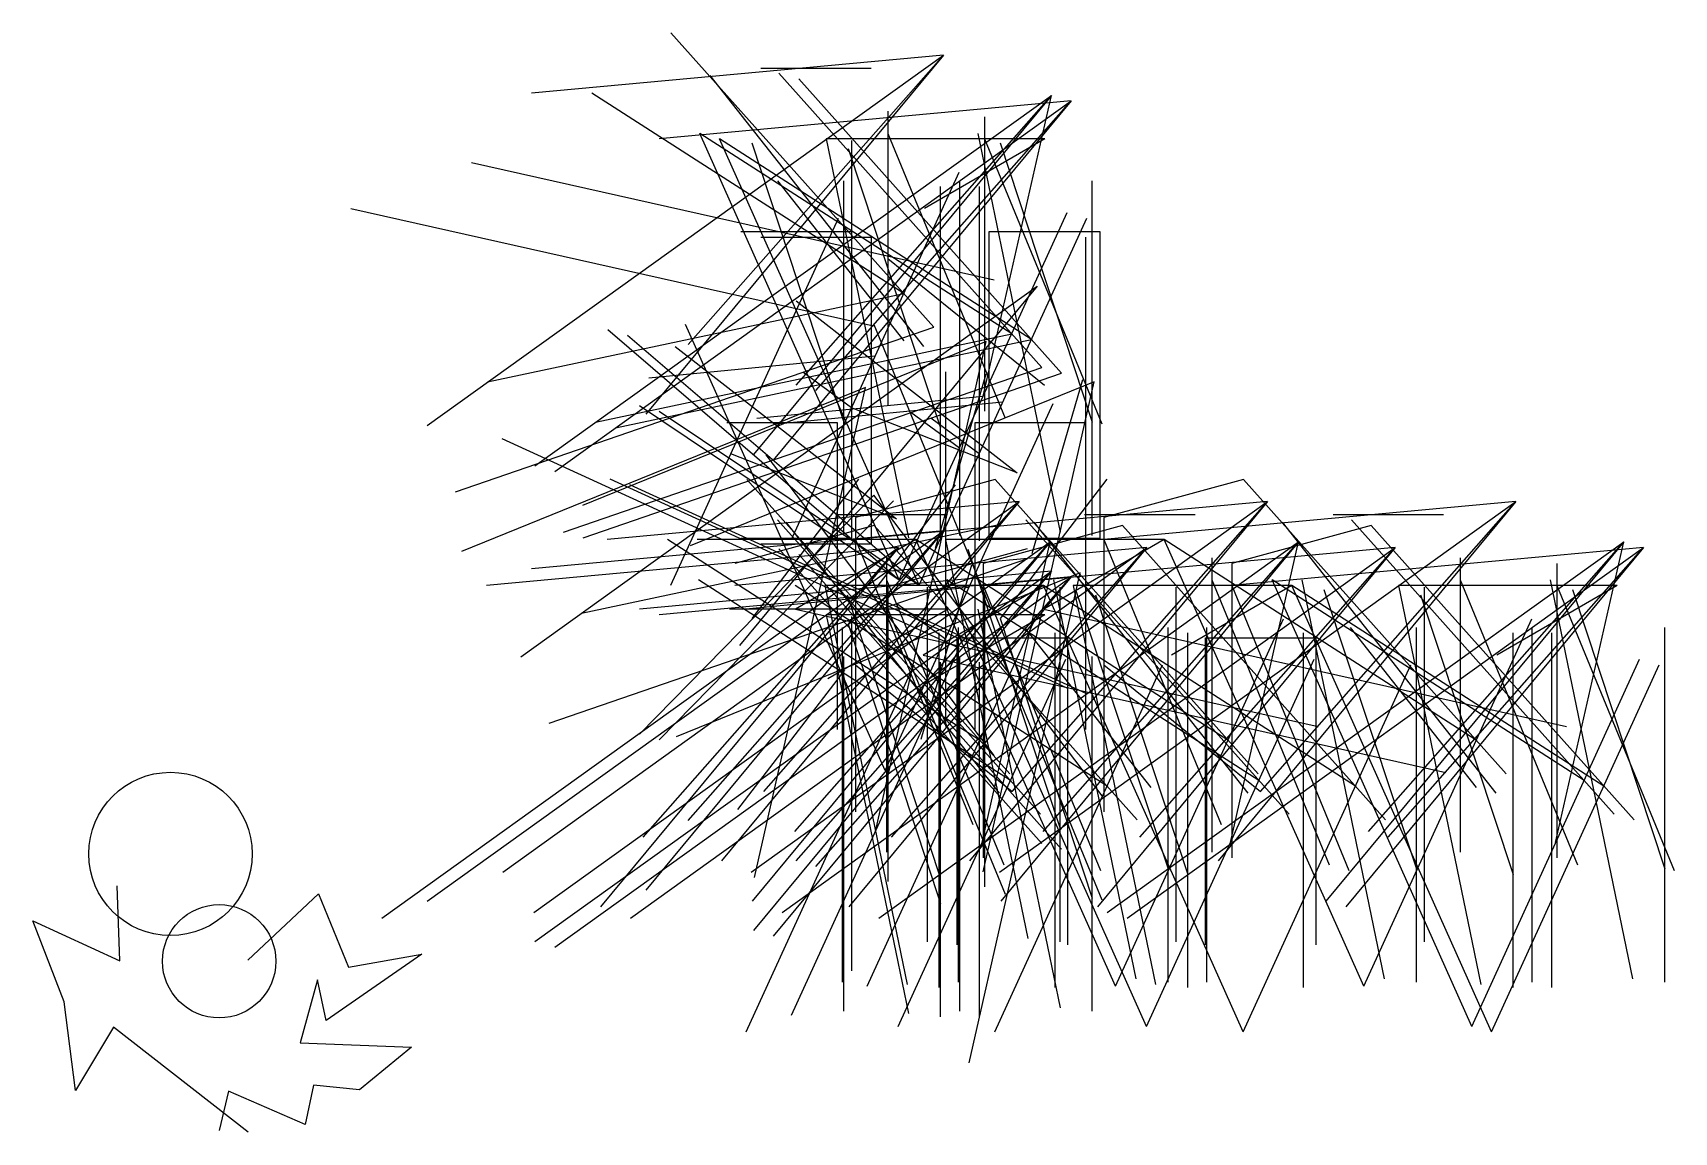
# Model space of a CAD drawing. Header units: millimetres. Extents: x 149 to 12371, y 187 to 8371.
import ezdxf

# ---------------------------------------------------------------- set-up
doc = ezdxf.new("R2010")
doc.units = ezdxf.units.MM

msp = doc.modelspace()

# ---------------------------------------------------------------- linework, layer by layer
for p, q in [((6859, 6179), (4901, 8371)), ((3085, 5448), (6930, 8206)), ((6930, 8206), (3863, 7923)), ((6930, 8206), (4713, 5531)), ((5029, 6050), (6930, 8206)), ((6391, 8107), (5569, 8107)), ((7663, 5879), (5705, 8071)), ((5191, 8053), (6782, 6035)), ((7810, 5837), (5852, 8029)), ((3888, 5148), (7734, 7906)), ((4035, 5106), (7881, 7864)), ((6635, 6430), (4312, 7923)), ((7881, 7864), (4814, 7582)), ((7734, 7906), (5516, 5231)), ((7881, 7864), (5663, 5189)), ((5833, 5749), (7734, 7906)), ((5980, 5708), (7881, 7864)), ((7226, 5667), (7734, 7906)), ((6516, 7788), (6516, 5596)), ((7236, 7747), (7236, 5554)), ((6601, 4300), (5115, 7623)), ((7438, 6130), (5115, 7623)), ((6748, 4258), (5262, 7582)), ((7585, 6089), (5262, 7582)), ((7684, 7582), (6056, 7582)), ((6056, 7582), (6670, 4611)), ((6516, 7623), (7389, 5502)), ((7684, 7582), (6788, 7063)), ((7186, 7623), (7799, 4653)), ((7236, 7582), (8109, 5460)), ((5502, 7553), (6189, 5472)), ((6221, 7511), (6909, 5430)), ((6246, 7570), (6246, 4930)), ((7351, 7553), (8038, 5472)), ((3415, 7405), (7308, 6533)), ((5798, 4600), (7048, 7334)), ((5695, 7270), (6635, 6077)), ((6189, 4630), (6189, 7270)), ((6909, 4588), (6909, 7228)), ((7049, 7270), (7049, 4630)), ((7196, 7228), (7196, 4588)), ((8038, 4630), (8038, 7270)), ((2516, 7063), (6409, 6191)), ((4899, 4258), (6149, 6992)), ((6601, 4300), (7852, 7034)), ((6748, 4258), (7998, 6992)), ((5422, 6893), (6244, 6893)), ((5569, 6851), (6391, 6851)), ((6244, 6893), (6244, 4606)), ((6391, 6851), (6391, 4564)), ((7271, 6893), (8093, 6893)), ((7271, 4606), (7271, 6893)), ((7991, 4564), (7991, 6851)), ((8093, 6893), (8093, 4606)), ((6516, 6692), (7682, 5749)), ((3783, 3726), (7628, 6484)), ((7628, 6484), (5411, 3809)), ((3536, 5772), (6635, 6430)), ((5832, 6377), (7478, 5095)), ((3297, 4953), (6859, 6179)), ((4340, 5472), (7438, 6130)), ((4431, 6162), (6601, 4300)), ((4578, 6120), (6748, 4258)), ((6496, 2878), (5010, 6201)), ((6411, 6201), (7283, 4080)), ((7249, 6073), (4241, 4852)), ((4487, 5430), (7585, 6089)), ((4933, 6035), (6579, 4753)), ((6423, 2424), (7249, 6073)), ((4100, 4653), (7663, 5879)), ((4736, 5802), (6423, 5967)), ((4247, 4611), (7810, 5837)), ((8053, 5773), (5044, 4552)), ((6246, 5580), (5884, 5844)), ((6870, 4535), (7247, 5832)), ((6944, 5848), (6944, 3208)), ((7226, 2124), (8053, 5773)), ((7590, 4494), (7967, 5790)), ((6350, 5731), (3342, 4510)), ((5524, 2082), (6350, 5731)), ((5540, 5502), (7226, 5667)), ((5687, 5460), (7373, 5625)), ((4667, 5596), (6601, 4300)), ((4814, 5554), (6748, 4258)), ((7478, 5095), (6246, 5580)), ((6496, 2878), (7746, 5612)), ((7049, 5280), (6688, 5544)), ((7196, 5238), (6835, 5502)), ((5316, 5471), (6139, 5471)), ((6139, 5471), (6139, 3184)), ((7165, 5471), (7988, 5471)), ((7165, 3184), (7165, 5471)), ((7988, 5471), (7988, 3184)), ((7048, 3791), (3645, 5348)), ((6579, 4753), (5347, 5238)), ((7308, 2990), (5609, 5229)), ((7852, 3491), (4448, 5048)), ((7423, 2854), (5465, 5046)), ((6297, 5048), (5502, 4010)), ((7314, 5046), (6276, 4763)), ((9272, 2854), (7314, 5046)), ((8146, 5048), (7351, 4010)), ((9163, 5046), (8125, 4763)), ((11121, 2854), (9163, 5046)), ((7998, 3450), (4595, 5006)), ((6412, 4929), (4667, 3150)), ((7017, 5006), (6221, 3968)), ((8111, 2690), (6412, 4929)), ((3648, 2123), (7494, 4881)), ((7494, 4881), (4427, 4598)), ((6559, 4887), (4814, 3108)), ((7494, 4881), (5276, 2206)), ((5497, 2123), (9343, 4881)), ((5593, 2724), (7494, 4881)), ((6954, 4782), (6132, 4782)), ((9343, 4881), (6276, 4598)), ((9343, 4881), (7125, 2206)), ((7347, 2123), (11192, 4881)), ((7442, 2724), (9343, 4881)), ((8804, 4782), (7981, 4782)), ((11192, 4881), (8125, 4598)), ((11192, 4881), (8975, 2206)), ((9291, 2724), (11192, 4881)), ((10653, 4782), (9831, 4782)), ((3085, 1906), (6930, 4664)), ((6930, 4664), (3863, 4381)), ((4234, 4050), (7333, 4708)), ((6930, 4664), (4713, 1988)), ((5029, 2507), (6930, 4664)), ((6415, 4704), (5377, 4421)), ((7653, 2554), (5695, 4746)), ((5755, 4728), (7345, 2710)), ((6276, 4763), (6276, 2571)), ((8373, 2512), (6415, 4704)), ((8264, 4704), (7226, 4421)), ((9503, 2554), (7544, 4746)), ((7604, 4728), (9195, 2710)), ((8125, 4763), (8125, 2571)), ((10222, 2512), (8264, 4704)), ((10114, 4704), (9076, 4421)), ((9453, 4728), (11044, 2710)), ((11925, 2554), (9967, 4746)), ((12072, 2512), (10114, 4704)), ((2749, 1781), (6595, 4539)), ((6595, 4539), (3528, 4256)), ((3879, 1823), (7724, 4581)), ((6595, 4539), (4377, 1864)), ((4599, 1781), (8444, 4539)), ((4694, 2382), (6595, 4539)), ((7198, 3105), (4875, 4598)), ((6724, 4598), (5096, 4598)), ((8444, 4539), (5377, 4256)), ((6244, 4606), (5422, 4606)), ((7724, 4581), (5506, 1906)), ((6391, 4564), (5569, 4564)), ((7663, 2336), (5705, 4529)), ((5728, 1823), (9573, 4581)), ((5823, 2424), (7724, 4581)), ((6724, 4598), (5828, 4080)), ((8444, 4539), (6226, 1864)), ((6276, 4598), (7149, 2477)), ((6448, 1781), (10293, 4539)), ((7554, 4529), (6516, 4246)), ((6543, 2382), (8444, 4539)), ((8210, 1274), (6724, 4598)), ((9048, 3105), (6724, 4598)), ((8573, 4598), (6946, 4598)), ((6946, 4598), (7559, 1628)), ((7111, 4527), (7798, 2447)), ((7217, 2342), (7724, 4581)), ((10293, 4539), (7226, 4256)), ((8093, 4606), (7271, 4606)), ((9573, 4581), (7356, 1906)), ((7672, 2424), (9573, 4581)), ((8573, 4598), (7677, 4080)), ((10293, 4539), (8076, 1864)), ((8125, 4598), (8998, 2477)), ((8150, 1823), (11996, 4581)), ((8297, 1781), (12142, 4539)), ((8392, 2382), (10293, 4539)), ((10060, 1274), (8573, 4598)), ((10897, 3105), (8573, 4598)), ((9066, 2342), (9573, 4581)), ((12142, 4539), (9076, 4256)), ((11996, 4581), (9778, 1906)), ((12142, 4539), (9925, 1864)), ((10095, 2424), (11996, 4581)), ((10242, 2382), (12142, 4539)), ((11488, 2342), (11996, 4581)), ((3995, 3231), (7557, 4457)), ((7810, 2294), (5852, 4487)), ((6506, 4463), (6506, 2271)), ((6764, 3113), (7142, 4410)), ((7226, 4421), (7226, 2229)), ((8929, 4463), (8929, 2271)), ((9076, 4421), (9076, 2229)), ((10778, 4463), (10778, 2271)), ((11498, 4421), (11498, 2229)), ((3888, 1606), (7734, 4364)), ((4035, 1564), (7881, 4322)), ((7734, 4364), (4667, 4081)), ((7881, 4322), (4814, 4039)), ((7947, 4351), (4939, 3130)), ((7429, 2805), (5105, 4298)), ((7734, 4364), (5516, 1688)), ((7881, 4322), (5663, 1646)), ((5833, 2207), (7734, 4364)), ((5980, 2165), (7881, 4322)), ((6506, 4298), (7379, 2177)), ((8441, 974), (6955, 4298)), ((9278, 2805), (6955, 4298)), ((7121, 702), (7947, 4351)), ((7749, 4298), (8362, 1328)), ((8929, 4298), (9802, 2177)), ((10863, 974), (9377, 4298)), ((11700, 2805), (9377, 4298)), ((9598, 4298), (10212, 1328)), ((10778, 4298), (11651, 2177)), ((11448, 4298), (12061, 1328)), ((5434, 4080), (7121, 4245)), ((8149, 2763), (5825, 4256)), ((7675, 4256), (6047, 4256)), ((6047, 4256), (6660, 1286)), ((6212, 4186), (6899, 2105)), ((6516, 4246), (6516, 2053)), ((7675, 4256), (6778, 3738)), ((6809, 4245), (6809, 1604)), ((7226, 4256), (8099, 2135)), ((7236, 4204), (7236, 2012)), ((9161, 933), (7675, 4256)), ((9998, 2763), (7675, 4256)), ((7798, 1604), (7798, 4245)), ((9524, 4256), (7896, 4256)), ((7896, 4256), (8509, 1286)), ((7914, 4227), (8602, 2147)), ((8061, 4186), (8749, 2105)), ((9524, 4256), (8627, 3738)), ((8659, 4245), (8659, 1604)), ((9076, 4256), (9948, 2135)), ((11010, 933), (9524, 4256)), ((11847, 2763), (9524, 4256)), ((9763, 4227), (10451, 2147)), ((11946, 4256), (10318, 4256)), ((10318, 4256), (10932, 1286)), ((10483, 4186), (11171, 2105)), ((10508, 4245), (10508, 1604)), ((11946, 4256), (11050, 3738)), ((11498, 4256), (12371, 2135)), ((11613, 4227), (12300, 2147)), ((6964, 4081), (5336, 4081)), ((5828, 4080), (9720, 3207)), ((7684, 4039), (6056, 4039)), ((6056, 4039), (6670, 1069)), ((6964, 4081), (6068, 3562)), ((6516, 4081), (7389, 1959)), ((6944, 3858), (6582, 4121)), ((7684, 4039), (6788, 3520)), ((7186, 4081), (7799, 1111)), ((7236, 4039), (8109, 1917)), ((7677, 4080), (11570, 3207)), ((6179, 1304), (6179, 3945)), ((6221, 3968), (6909, 1888)), ((6246, 4027), (6246, 1387)), ((6361, 1274), (7612, 4009)), ((7040, 3945), (7040, 1304)), ((7351, 4010), (8038, 1929)), ((7534, 3945), (8475, 2752)), ((8210, 1274), (9461, 4009)), ((8602, 1304), (8602, 3945)), ((8889, 3945), (8889, 1304)), ((9957, 3945), (10897, 2752)), ((10060, 1274), (11310, 4009)), ((10451, 1304), (10451, 3945)), ((11311, 3945), (11311, 1304)), ((12300, 1304), (12300, 3945)), ((5798, 1057), (7048, 3791)), ((6899, 1263), (6899, 3903)), ((7031, 3867), (7853, 3867)), ((7031, 1581), (7031, 3867)), ((7760, 3903), (7760, 1263)), ((7853, 3867), (7853, 1581)), ((8749, 1263), (8749, 3903)), ((8880, 3867), (9703, 3867)), ((8880, 1581), (8880, 3867)), ((9609, 3903), (9609, 1263)), ((9703, 3867), (9703, 1581)), ((11171, 1263), (11171, 3903)), ((11458, 3903), (11458, 1263)), ((5462, 933), (6713, 3667)), ((6189, 1087), (6189, 3727)), ((6276, 3667), (7442, 2724)), ((6592, 974), (7842, 3709)), ((6778, 3738), (10671, 2865)), ((6909, 1045), (6909, 3685)), ((7049, 3727), (7049, 1087)), ((7196, 3685), (7196, 1045)), ((7312, 933), (8562, 3667)), ((8038, 1087), (8038, 3727)), ((8125, 3667), (9291, 2724)), ((8441, 974), (9691, 3709)), ((9161, 933), (10411, 3667)), ((10863, 974), (12113, 3709)), ((11010, 933), (12260, 3667)), ((6192, 3626), (5396, 2588))]:
    msp.add_line(p, q)
for points in [[(1753, 187), (749, 969), (468, 496), (382, 1157), (149, 1760), (798, 1463), (778, 2021)], [(1750, 1467), (2276, 1960), (2500, 1414), (3047, 1512), (2333, 1019), (2268, 1320), (2141, 851), (2970, 819), (2582, 501), (2239, 537), (2178, 244), (1607, 493), (1537, 199)]]:
    msp.add_lwpolyline(points)
for centre, radius in [((1174, 2258), 608), ((1537, 1459), 422)]:
    msp.add_circle(centre, radius)

doc.saveas('drawing.dxf')
